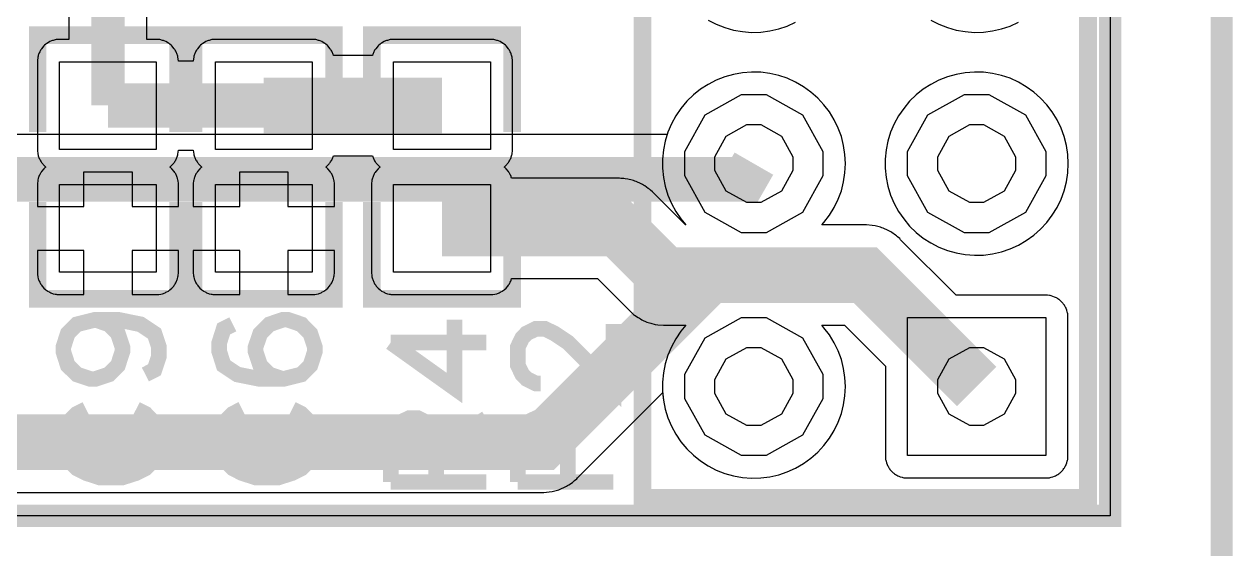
# Model space of a CAD drawing. Extents: x 0 to 5, y 0 to 2.5.
# Drawn here: x 3.919 to 4.484, y 0.56 to 0.805 of the extents above; entities that cross this region are included whole.
import ezdxf

# ---------------------------------------------------------------- set-up
doc = ezdxf.new("R2010")
doc.units = 0
doc.layers.get('0').update_dxf_attribs({"linetype": 'CONTINUOUS'})

msp = doc.modelspace()

# ---------------------------------------------------------------- linework, layer by layer
at = {"color": 5, "const_width": 0.010417}
msp.add_lwpolyline([(0.520833, 1.97917), (4.47917, 1.97917), (4.47917, 0.520833), (0.520833, 0.520833), (0.520833, 1.97917)], close=True, dxfattribs=at)
at = {"color": 1, "const_width": 0.010417}
msp.add_lwpolyline([(0.520833, 1.97917), (4.47917, 1.97917), (4.47917, 0.520833), (0.520833, 0.520833), (0.520833, 1.97917)], close=True, dxfattribs=at)
at = {"color": 6, "const_width": 0.010417}
msp.add_lwpolyline([(0.625, 1.875), (4.42708, 1.875), (4.42708, 0.574978), (0.625, 0.574978), (0.625, 1.875)], close=True, dxfattribs=at)
at = {"color": 5}
for points in [[(0.625, 0.574978), (0.625, 1.875), (4.42708, 1.875), (4.42708, 0.574978), (0.625, 0.574978)], [(4.3635, 0.696778), (4.36778, 0.696886), (4.37201, 0.697428), (4.37619, 0.698351), (4.38021, 0.699707), (4.38411, 0.701497), (4.38781, 0.703614), (4.39128, 0.706108), (4.39447, 0.708931), (4.39735, 0.712076), (4.39996, 0.71544), (4.40218, 0.719129), (4.40403, 0.722928), (4.40549, 0.726942), (4.40653, 0.731119), (4.40717, 0.735297), (4.40739, 0.739583), (4.40717, 0.743869), (4.40653, 0.748047), (4.40549, 0.752225), (4.40403, 0.756239), (4.40218, 0.760037), (4.39996, 0.763726), (4.39735, 0.76709), (4.39447, 0.770236), (4.39128, 0.773058), (4.38781, 0.775553), (4.38411, 0.777669), (4.38021, 0.77946), (4.37619, 0.780817), (4.37201, 0.781739), (4.36778, 0.782281), (4.3635, 0.782389), (4.35926, 0.782064), (4.35504, 0.781304), (4.35097, 0.780165), (4.34694, 0.778592), (4.34315, 0.776639), (4.33957, 0.77436), (4.33626, 0.771701), (4.33322, 0.768718), (4.33046, 0.765408), (4.32807, 0.761882), (4.32601, 0.758137), (4.32433, 0.754232), (4.32308, 0.750163), (4.32226, 0.745985), (4.32183, 0.741699), (4.32183, 0.737468), (4.32226, 0.733182), (4.32308, 0.729004), (4.32433, 0.724935), (4.32601, 0.721029), (4.32807, 0.717285), (4.33046, 0.713758), (4.33322, 0.710449), (4.33626, 0.707465), (4.33957, 0.704807), (4.34315, 0.702528), (4.34694, 0.700575), (4.35097, 0.699001), (4.35504, 0.697863), (4.35926, 0.697103), (4.3635, 0.696778)]]:
    msp.add_lwpolyline(points, close=True, dxfattribs=at)
at = {"color": 1}
for points in [[(0.625, 0.574978), (0.625, 1.875), (4.42708, 1.875), (4.42708, 0.574978), (0.625, 0.574978)], [(3.93571, 0.787164), (3.98096, 0.787164), (3.98096, 0.746257), (3.93571, 0.746257), (3.93571, 0.787164)], [(4.00863, 0.787164), (4.05387, 0.787164), (4.05387, 0.746257), (4.00863, 0.746257), (4.00863, 0.787164)], [(4.09196, 0.787164), (4.13721, 0.787164), (4.13721, 0.746257), (4.09196, 0.746257), (4.09196, 0.787164)], [(4.3635, 0.696778), (4.36778, 0.696886), (4.37201, 0.697428), (4.37619, 0.698351), (4.38021, 0.699707), (4.38411, 0.701497), (4.38781, 0.703614), (4.39128, 0.706108), (4.39447, 0.708931), (4.39735, 0.712076), (4.39996, 0.71544), (4.40218, 0.719129), (4.40403, 0.722928), (4.40549, 0.726942), (4.40653, 0.731119), (4.40717, 0.735297), (4.40739, 0.739583), (4.40717, 0.743869), (4.40653, 0.748047), (4.40549, 0.752225), (4.40403, 0.756239), (4.40218, 0.760037), (4.39996, 0.763726), (4.39735, 0.76709), (4.39447, 0.770236), (4.39128, 0.773058), (4.38781, 0.775553), (4.38411, 0.777669), (4.38021, 0.77946), (4.37619, 0.780817), (4.37201, 0.781739), (4.36778, 0.782281), (4.3635, 0.782389), (4.35926, 0.782064), (4.35504, 0.781304), (4.35097, 0.780165), (4.34694, 0.778592), (4.34315, 0.776639), (4.33957, 0.77436), (4.33626, 0.771701), (4.33322, 0.768718), (4.33046, 0.765408), (4.32807, 0.761882), (4.32601, 0.758137), (4.32433, 0.754232), (4.32308, 0.750163), (4.32226, 0.745985), (4.32183, 0.741699), (4.32183, 0.737468), (4.32226, 0.733182), (4.32308, 0.729004), (4.32433, 0.724935), (4.32601, 0.721029), (4.32807, 0.717285), (4.33046, 0.713758), (4.33322, 0.710449), (4.33626, 0.707465), (4.33957, 0.704807), (4.34315, 0.702528), (4.34694, 0.700575), (4.35097, 0.699001), (4.35504, 0.697863), (4.35926, 0.697103), (4.3635, 0.696778)], [(3.93571, 0.729818), (3.98096, 0.729818), (3.98096, 0.688857), (3.93571, 0.688857), (3.93571, 0.729818)], [(4.00863, 0.729818), (4.05387, 0.729818), (4.05387, 0.688857), (4.00863, 0.688857), (4.00863, 0.729818)], [(4.09196, 0.729818), (4.13721, 0.729818), (4.13721, 0.688857), (4.09196, 0.688857), (4.09196, 0.729818)], [(3.93576, 0.678386), (3.94706, 0.678386), (3.94706, 0.699056), (3.92535, 0.699056), (3.92535, 0.688368), (3.92546, 0.6875), (3.92551, 0.687121), (3.92557, 0.686686), (3.92578, 0.685818), (3.92594, 0.685439), (3.92606, 0.685004), (3.92622, 0.684625), (3.92643, 0.684244), (3.9266, 0.683865), (3.92681, 0.683485), (3.92708, 0.683106), (3.92731, 0.682781), (3.92757, 0.6824), (3.92839, 0.681424), (3.92936, 0.68061), (3.92974, 0.680339), (3.93007, 0.680067), (3.93083, 0.679633), (3.93121, 0.679471), (3.93158, 0.679254), (3.93197, 0.67909), (3.9324, 0.678982), (3.93278, 0.678819), (3.93365, 0.678603), (3.93408, 0.678549), (3.93446, 0.678494), (3.93533, 0.678386), (3.93576, 0.678386)], [(3.96962, 0.678386), (3.98133, 0.678386), (3.98178, 0.67844), (3.98215, 0.678494), (3.98301, 0.678603), (3.98389, 0.678819), (3.98426, 0.678982), (3.98469, 0.67909), (3.98508, 0.679254), (3.98546, 0.679471), (3.98583, 0.679633), (3.9866, 0.680067), (3.98693, 0.680339), (3.98731, 0.68061), (3.98828, 0.681424), (3.9891, 0.6824), (3.98936, 0.682781), (3.98958, 0.683106), (3.98986, 0.683485), (3.99007, 0.683865), (3.99024, 0.684244), (3.99046, 0.684625), (3.99061, 0.685004), (3.99072, 0.685439), (3.99089, 0.685818), (3.9911, 0.686686), (3.99115, 0.687121), (3.99121, 0.6875), (3.99132, 0.688368), (3.99132, 0.699056), (3.96962, 0.699056), (3.96962, 0.678386)], [(4.00868, 0.678386), (4.01997, 0.678386), (4.01997, 0.699056), (3.99826, 0.699056), (3.99826, 0.688368), (3.99837, 0.6875), (3.99843, 0.687121), (3.99849, 0.686686), (3.99869, 0.685818), (3.99886, 0.685439), (3.99897, 0.685004), (3.99914, 0.684625), (3.99935, 0.684244), (3.99951, 0.683865), (3.99972, 0.683485), (4, 0.683106), (4.00022, 0.682781), (4.00049, 0.6824), (4.00131, 0.681424), (4.00228, 0.68061), (4.00265, 0.680339), (4.00299, 0.680067), (4.00375, 0.679633), (4.00412, 0.679471), (4.0045, 0.679254), (4.00489, 0.67909), (4.00532, 0.678982), (4.00569, 0.678819), (4.00657, 0.678603), (4.007, 0.678549), (4.00738, 0.678494), (4.00825, 0.678386), (4.00868, 0.678386)], [(4.04254, 0.678386), (4.05425, 0.678386), (4.05469, 0.67844), (4.05507, 0.678494), (4.05593, 0.678603), (4.05681, 0.678819), (4.05718, 0.678982), (4.05761, 0.67909), (4.058, 0.679254), (4.05838, 0.679471), (4.05875, 0.679633), (4.05951, 0.680067), (4.05985, 0.680339), (4.06022, 0.68061), (4.06119, 0.681424), (4.06201, 0.6824), (4.06228, 0.682781), (4.0625, 0.683106), (4.06278, 0.683485), (4.06299, 0.683865), (4.06315, 0.684244), (4.06337, 0.684625), (4.06353, 0.685004), (4.06364, 0.685439), (4.06381, 0.685818), (4.06401, 0.686686), (4.06407, 0.687121), (4.06413, 0.6875), (4.06424, 0.688368), (4.06424, 0.699056), (4.04254, 0.699056), (4.04254, 0.678386)]]:
    msp.add_lwpolyline(points, close=True, dxfattribs=at)
at = {"color": 2, "const_width": 0.008333}
msp.add_lwpolyline([(4.20833, 1.20833), (4.41667, 1.20833), (4.41667, 0.583333), (4.20833, 0.583333), (4.20833, 1.20833)], close=True, dxfattribs=at)
at = {"color": 1}
for points, const_width in [([(3.95833, 0.766764), (3.95833, 0.822917), (3.91667, 0.864583), (3.91667, 0.9375), (3.9375, 0.958333), (3.95833, 0.958333)], 0.015625), ([(3.95833, 0.766764), (4.03125, 0.766764)], 0.020833), ([(4.11458, 0.766764), (4.03125, 0.766764)], 0.026042), ([(4.11458, 0.709256), (4.197, 0.709256), (4.21875, 0.6875), (4.3125, 0.6875), (4.36458, 0.635417)], 0.026042)]:
    msp.add_lwpolyline(points, dxfattribs=dict(at, const_width=const_width))
for points in [[(3.94011, 0.815375), (3.94011, 0.797635), (3.9349, 0.797635), (3.93446, 0.797581), (3.93408, 0.797526), (3.93278, 0.7972), (3.9324, 0.797092), (3.93197, 0.796929), (3.93121, 0.796604), (3.93007, 0.795953), (3.92974, 0.795736), (3.92936, 0.795464), (3.92871, 0.794922), (3.92839, 0.794596), (3.92731, 0.793294), (3.92708, 0.792914), (3.92681, 0.792589), (3.9266, 0.79221), (3.92643, 0.791829), (3.92622, 0.791396), (3.92606, 0.791015), (3.92594, 0.790636), (3.92578, 0.790201), (3.92567, 0.789768), (3.92557, 0.789387), (3.92535, 0.787651), (3.92535, 0.745822), (3.92557, 0.744086), (3.92567, 0.743653), (3.92578, 0.743272), (3.92594, 0.742839), (3.92606, 0.742458), (3.92622, 0.742025), (3.92643, 0.741644), (3.9266, 0.741265), (3.92681, 0.740886), (3.92708, 0.740506), (3.92731, 0.740181), (3.92757, 0.739854), (3.92785, 0.739475), (3.92811, 0.73915), (3.92871, 0.738553), (3.92936, 0.73801), (3.92904, 0.737793), (3.92871, 0.737468), (3.92839, 0.737196), (3.92731, 0.735894), (3.92708, 0.735514), (3.92681, 0.735135), (3.9266, 0.734754), (3.92643, 0.734375), (3.92622, 0.733996), (3.92606, 0.733615), (3.92594, 0.733182), (3.92578, 0.732801), (3.92557, 0.731933), (3.92551, 0.731554), (3.92535, 0.730251), (3.92535, 0.719564), (3.94706, 0.719564), (3.94706, 0.735786), (3.96962, 0.735786), (3.96962, 0.719564), (3.99132, 0.719564), (3.99132, 0.730251), (3.99115, 0.731554), (3.9911, 0.731933), (3.99089, 0.732801), (3.99072, 0.733182), (3.99061, 0.733615), (3.99046, 0.733996), (3.99024, 0.734375), (3.99007, 0.734754), (3.98986, 0.735135), (3.98958, 0.735514), (3.98936, 0.735894), (3.98828, 0.737196), (3.98796, 0.737468), (3.98763, 0.737793), (3.98731, 0.73801), (3.98796, 0.738553), (3.98856, 0.73915), (3.98882, 0.739475), (3.9891, 0.739854), (3.98936, 0.740181), (3.98958, 0.740506), (3.98986, 0.740886), (3.99007, 0.741265), (3.99024, 0.741644), (3.99046, 0.742025), (3.99061, 0.742458), (3.99072, 0.742839), (3.99089, 0.743272), (3.991, 0.743653), (3.9911, 0.744086), (3.99132, 0.745822), (3.99132, 0.745876), (3.99826, 0.745876), (3.99826, 0.745822), (3.99849, 0.744086), (3.99858, 0.743653), (3.99869, 0.743272), (3.99886, 0.742839), (3.99897, 0.742458), (3.99914, 0.742025), (3.99935, 0.741644), (3.99951, 0.741265), (3.99972, 0.740886), (4, 0.740506), (4.00022, 0.740181), (4.00049, 0.739854), (4.00076, 0.739475), (4.00103, 0.73915), (4.00163, 0.738553), (4.00228, 0.73801), (4.00196, 0.737793), (4.00163, 0.737468), (4.00131, 0.737196), (4.00022, 0.735894), (4, 0.735514), (3.99972, 0.735135), (3.99951, 0.734754), (3.99935, 0.734375), (3.99914, 0.733996), (3.99897, 0.733615), (3.99886, 0.733182), (3.99869, 0.732801), (3.99849, 0.731933), (3.99843, 0.731554), (3.99826, 0.730251), (3.99826, 0.719564), (4.01997, 0.719564), (4.01997, 0.735786), (4.04254, 0.735786), (4.04254, 0.719564), (4.06424, 0.719564), (4.06424, 0.730251), (4.06407, 0.731554), (4.06401, 0.731933), (4.06381, 0.732801), (4.06364, 0.733182), (4.06353, 0.733615), (4.06337, 0.733996), (4.06315, 0.734375), (4.06299, 0.734754), (4.06278, 0.735135), (4.0625, 0.735514), (4.06228, 0.735894), (4.06119, 0.737196), (4.06087, 0.737468), (4.06054, 0.737793), (4.06022, 0.73801), (4.06087, 0.738553), (4.06147, 0.73915), (4.06174, 0.739475), (4.06201, 0.739854), (4.06228, 0.740181), (4.0625, 0.740506), (4.06278, 0.740886), (4.06299, 0.741265), (4.06315, 0.741644), (4.06337, 0.742025), (4.06353, 0.742458), (4.06364, 0.742839), (4.06381, 0.743272), (4.08203, 0.743272), (4.08219, 0.742839), (4.08231, 0.742458), (4.08247, 0.742025), (4.08268, 0.741644), (4.08285, 0.741265), (4.08306, 0.740886), (4.08333, 0.740506), (4.08356, 0.740181), (4.08382, 0.739854), (4.0841, 0.739475), (4.08436, 0.73915), (4.08496, 0.738553), (4.08561, 0.73801), (4.08529, 0.737793), (4.08496, 0.737468), (4.08464, 0.737196), (4.08356, 0.735894), (4.08333, 0.735514), (4.08306, 0.735135), (4.08285, 0.734754), (4.08268, 0.734375), (4.08247, 0.733996), (4.08231, 0.733615), (4.08219, 0.733182), (4.08203, 0.732801), (4.08182, 0.731933), (4.08176, 0.731554), (4.0816, 0.730251), (4.0816, 0.688368), (4.08171, 0.6875), (4.08176, 0.687121), (4.08182, 0.686686), (4.08203, 0.685818), (4.08219, 0.685439), (4.08231, 0.685004), (4.08247, 0.684625), (4.08268, 0.684244), (4.08285, 0.683865), (4.08306, 0.683485), (4.08333, 0.683106), (4.08356, 0.682781), (4.08382, 0.6824), (4.08464, 0.681424), (4.08561, 0.68061), (4.08599, 0.680339), (4.08632, 0.680067), (4.08708, 0.679633), (4.08746, 0.679471), (4.08783, 0.679254), (4.08822, 0.67909), (4.08865, 0.678982), (4.08903, 0.678819), (4.0899, 0.678603), (4.09033, 0.678549), (4.09071, 0.678494), (4.09158, 0.678386), (4.13758, 0.678386), (4.13803, 0.67844), (4.1384, 0.678494), (4.13926, 0.678603), (4.14014, 0.678819), (4.14051, 0.678982), (4.14094, 0.67909), (4.14133, 0.679254), (4.14171, 0.679471), (4.14208, 0.679633), (4.14285, 0.680067), (4.14318, 0.680339), (4.14356, 0.68061), (4.14453, 0.681424), (4.14535, 0.6824), (4.14561, 0.682781), (4.14583, 0.683106), (4.14611, 0.683485), (4.14632, 0.683865), (4.14649, 0.684244), (4.14671, 0.684625), (4.14686, 0.685004), (4.14697, 0.685439), (4.14714, 0.685818), (4.14714, 0.685872), (4.18722, 0.685872), (4.20221, 0.670953), (4.20264, 0.670464), (4.20361, 0.669596), (4.20415, 0.669162), (4.20464, 0.668782), (4.20628, 0.667643), (4.20687, 0.667318), (4.20742, 0.666992), (4.20801, 0.666667), (4.21039, 0.665582), (4.21099, 0.665365), (4.21164, 0.665147), (4.21224, 0.664985), (4.21419, 0.664497), (4.2155, 0.664279), (4.2181, 0.664063), (4.22863, 0.664063), (4.22629, 0.661242), (4.2239, 0.657715), (4.22185, 0.653971), (4.22017, 0.650065), (4.21892, 0.645996), (4.2181, 0.641818), (4.21767, 0.637532), (4.21767, 0.633301), (4.2181, 0.629015), (4.21892, 0.624838), (4.22017, 0.620768), (4.22185, 0.616863), (4.2239, 0.613118), (4.22629, 0.609592), (4.22906, 0.606282), (4.2321, 0.603299), (4.2354, 0.60064), (4.23899, 0.598361), (4.24278, 0.596408), (4.24681, 0.594835), (4.25087, 0.593696), (4.2551, 0.592936), (4.25933, 0.592611), (4.26361, 0.592719), (4.26785, 0.593261), (4.27203, 0.594185), (4.27604, 0.59554), (4.27994, 0.597331), (4.28364, 0.599447), (4.28711, 0.601942), (4.29031, 0.604764), (4.29318, 0.60791), (4.29579, 0.611274), (4.29801, 0.614963), (4.29986, 0.618761), (4.30132, 0.622775), (4.30236, 0.626953), (4.303, 0.631131), (4.30322, 0.635417), (4.303, 0.639703), (4.30236, 0.643881), (4.30132, 0.648058), (4.29986, 0.652072), (4.29801, 0.655871), (4.29579, 0.65956), (4.29318, 0.662924), (4.29215, 0.664063), (4.30279, 0.664063), (4.32189, 0.644965), (4.32189, 0.602268), (4.322, 0.6014), (4.3221, 0.600965), (4.32221, 0.600586), (4.32243, 0.599718), (4.32275, 0.598958), (4.32292, 0.598525), (4.32314, 0.598144), (4.32335, 0.597819), (4.32357, 0.597439), (4.32383, 0.59706), (4.32406, 0.596733), (4.32433, 0.596408), (4.32465, 0.596083), (4.32493, 0.595757), (4.32525, 0.595486), (4.32557, 0.595161), (4.3259, 0.594889), (4.32622, 0.594672), (4.32661, 0.594401), (4.32699, 0.594185), (4.32731, 0.593967), (4.32769, 0.59375), (4.32813, 0.593588), (4.32889, 0.593261), (4.32975, 0.593044), (4.33014, 0.592936), (4.33057, 0.592828), (4.33143, 0.592719), (4.39774, 0.592719), (4.3986, 0.592828), (4.39903, 0.592936), (4.39942, 0.593044), (4.40028, 0.593261), (4.40104, 0.593588), (4.40147, 0.59375), (4.40186, 0.593967), (4.40218, 0.594185), (4.40256, 0.594401), (4.40294, 0.594672), (4.40326, 0.594889), (4.4036, 0.595161), (4.40392, 0.595486), (4.40424, 0.595757), (4.40451, 0.596083), (4.40483, 0.596408), (4.40511, 0.596733), (4.40533, 0.59706), (4.4056, 0.597439), (4.40582, 0.597819), (4.40603, 0.598144), (4.40625, 0.598525), (4.40642, 0.598958), (4.40674, 0.599718), (4.40696, 0.600586), (4.40707, 0.600965), (4.40717, 0.6014), (4.40728, 0.602268), (4.40728, 0.668565), (4.40717, 0.669433), (4.40707, 0.669868), (4.40696, 0.670247), (4.40674, 0.671115), (4.40642, 0.671875), (4.40625, 0.67231), (4.40603, 0.672689), (4.40582, 0.673014), (4.4056, 0.673394), (4.40533, 0.673774), (4.40511, 0.6741), (4.40483, 0.674425), (4.40451, 0.67475), (4.40424, 0.675076), (4.40392, 0.675347), (4.4036, 0.675672), (4.40326, 0.675944), (4.40294, 0.676161), (4.40256, 0.676432), (4.40218, 0.67665), (4.40186, 0.676867), (4.40147, 0.677083), (4.40104, 0.677246), (4.40028, 0.677572), (4.39942, 0.677789), (4.39903, 0.677897), (4.3986, 0.678006), (4.39774, 0.678114), (4.35504, 0.678114), (4.32904, 0.704047), (4.32861, 0.704536), (4.32764, 0.705404), (4.3271, 0.705838), (4.32661, 0.706218), (4.32497, 0.707357), (4.32438, 0.707682), (4.32383, 0.708008), (4.32324, 0.708333), (4.32086, 0.709418), (4.32026, 0.709636), (4.31961, 0.709853), (4.31901, 0.710015), (4.31706, 0.710504), (4.31575, 0.710721), (4.31315, 0.710938), (4.29215, 0.710938), (4.29318, 0.712076), (4.29579, 0.71544), (4.29801, 0.719129), (4.29986, 0.722928), (4.30132, 0.726942), (4.30236, 0.731119), (4.303, 0.735297), (4.30322, 0.739583), (4.303, 0.743869), (4.30236, 0.748047), (4.30132, 0.752225), (4.29986, 0.756239), (4.29801, 0.760037), (4.29579, 0.763726), (4.29318, 0.76709), (4.29031, 0.770236), (4.28711, 0.773058), (4.28364, 0.775553), (4.27994, 0.777669), (4.27604, 0.77946), (4.27203, 0.780817), (4.26785, 0.781739), (4.26361, 0.782281), (4.25933, 0.782389), (4.2551, 0.782064), (4.25087, 0.781304), (4.24681, 0.780165), (4.24278, 0.778592), (4.23899, 0.776639), (4.2354, 0.77436), (4.2321, 0.771701), (4.22906, 0.768718), (4.22629, 0.765408), (4.2239, 0.761882), (4.22185, 0.758137), (4.22017, 0.754232), (4.21892, 0.750163), (4.2181, 0.745985), (4.21767, 0.741699), (4.21767, 0.737468), (4.2181, 0.733182), (4.21892, 0.729004), (4.22017, 0.724935), (4.22185, 0.721029), (4.2239, 0.717285), (4.22629, 0.713758), (4.22863, 0.710938), (4.22846, 0.710938), (4.21306, 0.726346), (4.21208, 0.727214), (4.21153, 0.727647), (4.21104, 0.728028), (4.20942, 0.729167), (4.20882, 0.729492), (4.20828, 0.729818), (4.20768, 0.730143), (4.20529, 0.731228), (4.20469, 0.731446), (4.20404, 0.731662), (4.20344, 0.731825), (4.2015, 0.732314), (4.20019, 0.732531), (4.19954, 0.732585), (4.19889, 0.732693), (4.19824, 0.732693), (4.1976, 0.732747), (4.14714, 0.732747), (4.14714, 0.732801), (4.14697, 0.733182), (4.14686, 0.733615), (4.14671, 0.733996), (4.14649, 0.734375), (4.14632, 0.734754), (4.14611, 0.735135), (4.14583, 0.735514), (4.14561, 0.735894), (4.14453, 0.737196), (4.14421, 0.737468), (4.14388, 0.737793), (4.14356, 0.73801), (4.14421, 0.738553), (4.14481, 0.73915), (4.14507, 0.739475), (4.14535, 0.739854), (4.14561, 0.740181), (4.14583, 0.740506), (4.14611, 0.740886), (4.14632, 0.741265), (4.14649, 0.741644), (4.14671, 0.742025), (4.14686, 0.742458), (4.14697, 0.742839), (4.14714, 0.743272), (4.14725, 0.743653), (4.14735, 0.744086), (4.14757, 0.745822), (4.14757, 0.787651), (4.14735, 0.789387), (4.14725, 0.789768), (4.14714, 0.790201), (4.14697, 0.790636), (4.14686, 0.791015), (4.14671, 0.791396), (4.14649, 0.791829), (4.14632, 0.79221), (4.14611, 0.792589), (4.14583, 0.792914), (4.14561, 0.793294), (4.14453, 0.794596), (4.14421, 0.794922), (4.14356, 0.795464), (4.14318, 0.795736), (4.14285, 0.795953), (4.14171, 0.796604), (4.14094, 0.796929), (4.14051, 0.797092), (4.14014, 0.7972), (4.13883, 0.797526), (4.1384, 0.797581), (4.13803, 0.797635), (4.09115, 0.797635), (4.09071, 0.797581), (4.09033, 0.797526), (4.08903, 0.7972), (4.08865, 0.797092), (4.08822, 0.796929), (4.08746, 0.796604), (4.08632, 0.795953), (4.08599, 0.795736), (4.08561, 0.795464), (4.08496, 0.794922), (4.08464, 0.794596), (4.08356, 0.793294), (4.08333, 0.792914), (4.08306, 0.792589), (4.08285, 0.79221), (4.08268, 0.791829), (4.08247, 0.791396), (4.08231, 0.791015), (4.08219, 0.790636), (4.08203, 0.790201), (4.08203, 0.790147), (4.06381, 0.790147), (4.06381, 0.790201), (4.06364, 0.790636), (4.06353, 0.791015), (4.06337, 0.791396), (4.06315, 0.791829), (4.06299, 0.79221), (4.06278, 0.792589), (4.0625, 0.792914), (4.06228, 0.793294), (4.06119, 0.794596), (4.06087, 0.794922), (4.06022, 0.795464), (4.05985, 0.795736), (4.05951, 0.795953), (4.05838, 0.796604), (4.05761, 0.796929), (4.05718, 0.797092), (4.05681, 0.7972), (4.0555, 0.797526), (4.05507, 0.797581), (4.05469, 0.797635), (4.00782, 0.797635), (4.00738, 0.797581), (4.007, 0.797526), (4.00569, 0.7972), (4.00532, 0.797092), (4.00489, 0.796929), (4.00412, 0.796604), (4.00299, 0.795953), (4.00265, 0.795736), (4.00228, 0.795464), (4.00163, 0.794922), (4.00131, 0.794596), (4.00022, 0.793294), (4, 0.792914), (3.99972, 0.792589), (3.99951, 0.79221), (3.99935, 0.791829), (3.99914, 0.791396), (3.99897, 0.791015), (3.99886, 0.790636), (3.99869, 0.790201), (3.99858, 0.789768), (3.99849, 0.789387), (3.99826, 0.787651), (3.99826, 0.787543), (3.99132, 0.787543), (3.99132, 0.787651), (3.9911, 0.789387), (3.991, 0.789768), (3.99089, 0.790201), (3.99072, 0.790636), (3.99061, 0.791015), (3.99046, 0.791396), (3.99024, 0.791829), (3.99007, 0.79221), (3.98986, 0.792589), (3.98958, 0.792914), (3.98936, 0.793294), (3.98828, 0.794596), (3.98796, 0.794922), (3.98731, 0.795464), (3.98693, 0.795736), (3.9866, 0.795953), (3.98546, 0.796604), (3.98469, 0.796929), (3.98426, 0.797092), (3.98389, 0.7972), (3.98258, 0.797526), (3.98215, 0.797581), (3.98178, 0.797635), (3.97657, 0.797635), (3.97657, 0.823514)], [(4.23899, 0.806694), (4.24278, 0.804742), (4.24681, 0.803168), (4.25087, 0.802029), (4.2551, 0.801269), (4.25933, 0.800944), (4.26361, 0.801053), (4.26785, 0.801594), (4.27203, 0.802518), (4.27604, 0.803874), (4.27994, 0.805664)], [(4.34315, 0.806694), (4.34694, 0.804742), (4.35097, 0.803168), (4.35504, 0.802029), (4.35926, 0.801269), (4.3635, 0.800944), (4.3635, 0.800944), (4.36778, 0.801053), (4.37201, 0.801594), (4.37619, 0.802518), (4.38021, 0.803874), (4.38411, 0.805664)]]:
    msp.add_lwpolyline(points, dxfattribs=at)
at = {"color": 2}
for points, const_width in [([(3.99115, 0.754394), (3.99115, 0.799588), (3.92551, 0.799588), (3.92551, 0.754394)], 0.008202), ([(4.06407, 0.754394), (4.06407, 0.799588), (3.99843, 0.799588), (3.99843, 0.754394)], 0.008202), ([(4.1474, 0.754394), (4.1474, 0.799588), (4.08176, 0.799588), (4.08176, 0.754394)], 0.008202), ([(3.99115, 0.721679), (3.99115, 0.676432), (3.92551, 0.676432), (3.92551, 0.721679)], 0.008202), ([(4.06407, 0.721679), (4.06407, 0.676432), (3.99843, 0.676432), (3.99843, 0.721679)], 0.008202), ([(4.1474, 0.721679), (4.1474, 0.676432), (4.08176, 0.676432), (4.08176, 0.721679)], 0.008202), ([(3.95242, 0.666667), (3.95876, 0.664497), (3.963, 0.660211), (3.96511, 0.653862), (3.96511, 0.651747), (3.963, 0.64529), (3.95876, 0.64106), (3.95242, 0.638943), (3.95019, 0.638943), (3.94385, 0.64106), (3.93956, 0.64529), (3.9375, 0.651747), (3.9375, 0.653862), (3.93956, 0.660211), (3.94385, 0.664497), (3.95242, 0.666667), (3.963, 0.666667), (3.97364, 0.664497), (3.98008, 0.660211), (3.98221, 0.653862), (3.98221, 0.649576), (3.98008, 0.643229), (3.97586, 0.64106)], 0.007292), ([(4.01676, 0.664497), (4.01247, 0.662381), (4.01042, 0.655925), (4.01042, 0.651747), (4.01247, 0.64529), (4.01888, 0.64106), (4.02957, 0.638943), (4.04021, 0.638943), (4.04878, 0.64106), (4.053, 0.64529), (4.05512, 0.651747), (4.05512, 0.653862), (4.053, 0.660211), (4.04878, 0.664497), (4.04232, 0.666667), (4.04021, 0.666667), (4.03386, 0.664497), (4.02957, 0.660211), (4.0274, 0.653862), (4.0274, 0.651747), (4.02957, 0.64529), (4.03386, 0.64106), (4.04021, 0.638943)], 0.007292), ([(4.0906, 0.656033), (4.12044, 0.634711), (4.12044, 0.666667)], 0.007292), ([(4.16064, 0.636882), (4.15842, 0.636882), (4.15419, 0.638943), (4.15207, 0.641168), (4.15001, 0.6454), (4.15001, 0.653862), (4.15207, 0.658149), (4.15419, 0.660319), (4.15842, 0.662381), (4.16271, 0.662381), (4.16699, 0.660319), (4.17344, 0.656033), (4.19472, 0.634711), (4.19472, 0.664606)], 0.007292), ([(4.0906, 0.656033), (4.13531, 0.656033)], 0.007292), ([(3.94814, 0.624892), (3.94385, 0.622721), (3.93956, 0.618435), (3.9375, 0.614258), (3.9375, 0.60574), (3.93956, 0.601454), (3.94385, 0.597168), (3.94814, 0.594997), (3.95449, 0.592936), (3.96511, 0.592936), (3.97157, 0.594997), (3.97586, 0.597168), (3.98008, 0.601454), (3.98221, 0.60574), (3.98221, 0.614258), (3.98008, 0.618435), (3.97586, 0.622721), (3.97157, 0.624892)], 0.007292), ([(4.02106, 0.624892), (4.01676, 0.622721), (4.01247, 0.618435), (4.01042, 0.614258), (4.01042, 0.60574), (4.01247, 0.601454), (4.01676, 0.597168), (4.02106, 0.594997), (4.0274, 0.592936), (4.03803, 0.592936), (4.04449, 0.594997), (4.04878, 0.597168), (4.053, 0.601454), (4.05512, 0.60574), (4.05512, 0.614258), (4.053, 0.618435), (4.04878, 0.622721), (4.04449, 0.624892)], 0.007292), ([(4.0906, 0.590821), (4.0906, 0.610026), (4.09272, 0.616374), (4.09478, 0.618544), (4.09907, 0.620606), (4.10335, 0.620606), (4.10758, 0.618544), (4.10981, 0.616374), (4.11187, 0.610026), (4.11187, 0.590821)], 0.007292), ([(4.11187, 0.60574), (4.13531, 0.620606)], 0.007292), ([(4.15001, 0.590821), (4.15001, 0.610026), (4.15207, 0.616374), (4.15419, 0.618544), (4.15842, 0.620606), (4.16488, 0.620606), (4.16917, 0.618544), (4.17128, 0.616374), (4.17344, 0.610026), (4.17344, 0.590821)], 0.007292), ([(4.0906, 0.590821), (4.13531, 0.590821)], 0.007292), ([(4.15001, 0.590821), (4.19472, 0.590821)], 0.007292)]:
    msp.add_lwpolyline(points, dxfattribs=dict(at, const_width=const_width))
at = {"color": 5}
for points in [[(4.23899, 0.806694), (4.24278, 0.804742), (4.24681, 0.803168), (4.25087, 0.802029), (4.2551, 0.801269), (4.25933, 0.800944), (4.26361, 0.801053), (4.26785, 0.801594), (4.27203, 0.802518), (4.27604, 0.803874), (4.27994, 0.805664)], [(4.34315, 0.806694), (4.34694, 0.804742), (4.35097, 0.803168), (4.35504, 0.802029), (4.35926, 0.801269), (4.3635, 0.800944), (4.36778, 0.801053), (4.37201, 0.801594), (4.37619, 0.802518), (4.38021, 0.803874), (4.38411, 0.805664)], [(2.71354, 0.585938), (4.16211, 0.585938), (4.16471, 0.586154), (4.16601, 0.586372), (4.16797, 0.58686), (4.16857, 0.587022), (4.16922, 0.58724), (4.16982, 0.587457), (4.17219, 0.588542), (4.17279, 0.588867), (4.17333, 0.589193), (4.17393, 0.589518), (4.17557, 0.590657), (4.17606, 0.591037), (4.1766, 0.591471), (4.17757, 0.592339), (4.178, 0.592828), (4.21772, 0.632488), (4.2181, 0.629015), (4.21892, 0.624838), (4.22017, 0.620768), (4.22185, 0.616863), (4.2239, 0.613118), (4.22629, 0.609592), (4.22906, 0.606282), (4.2321, 0.603299), (4.2354, 0.60064), (4.23899, 0.598361), (4.24278, 0.596408), (4.24681, 0.594835), (4.25087, 0.593696), (4.2551, 0.592936), (4.25933, 0.592611), (4.26361, 0.592719), (4.26785, 0.593261), (4.27203, 0.594185), (4.27604, 0.59554), (4.27994, 0.597331), (4.28364, 0.599447), (4.28711, 0.601942), (4.29031, 0.604764), (4.29318, 0.60791), (4.29579, 0.611274), (4.29801, 0.614963), (4.29986, 0.618761), (4.30132, 0.622775), (4.30236, 0.626953), (4.303, 0.631131), (4.30322, 0.635417), (4.303, 0.639703), (4.30236, 0.643881), (4.30132, 0.648058), (4.29986, 0.652072), (4.29801, 0.655871), (4.29579, 0.65956), (4.29318, 0.662924), (4.29215, 0.664063), (4.30279, 0.664063), (4.32189, 0.644965), (4.32189, 0.602268), (4.322, 0.6014), (4.3221, 0.600965), (4.32221, 0.600586), (4.32243, 0.599718), (4.32275, 0.598958), (4.32292, 0.598525), (4.32314, 0.598144), (4.32335, 0.597819), (4.32357, 0.597439), (4.32383, 0.59706), (4.32406, 0.596733), (4.32433, 0.596408), (4.32465, 0.596083), (4.32493, 0.595757), (4.32525, 0.595486), (4.32557, 0.595161), (4.3259, 0.594889), (4.32622, 0.594672), (4.32661, 0.594401), (4.32699, 0.594185), (4.32731, 0.593967), (4.32769, 0.59375), (4.32813, 0.593588), (4.32889, 0.593261), (4.32975, 0.593044), (4.33014, 0.592936), (4.33057, 0.592828), (4.33143, 0.592719), (4.39774, 0.592719), (4.3986, 0.592828), (4.39903, 0.592936), (4.39942, 0.593044), (4.40028, 0.593261), (4.40104, 0.593588), (4.40147, 0.59375), (4.40186, 0.593967), (4.40218, 0.594185), (4.40256, 0.594401), (4.40294, 0.594672), (4.40326, 0.594889), (4.4036, 0.595161), (4.40392, 0.595486), (4.40424, 0.595757), (4.40451, 0.596083), (4.40483, 0.596408), (4.40511, 0.596733), (4.40533, 0.59706), (4.4056, 0.597439), (4.40582, 0.597819), (4.40603, 0.598144), (4.40625, 0.598525), (4.40642, 0.598958), (4.40674, 0.599718), (4.40696, 0.600586), (4.40707, 0.600965), (4.40717, 0.6014), (4.40728, 0.602268), (4.40728, 0.668565), (4.40717, 0.669433), (4.40707, 0.669868), (4.40696, 0.670247), (4.40674, 0.671115), (4.40642, 0.671875), (4.40625, 0.67231), (4.40603, 0.672689), (4.40582, 0.673014), (4.4056, 0.673394), (4.40533, 0.673774), (4.40511, 0.6741), (4.40483, 0.674425), (4.40451, 0.67475), (4.40424, 0.675076), (4.40392, 0.675347), (4.4036, 0.675672), (4.40326, 0.675944), (4.40294, 0.676161), (4.40256, 0.676432), (4.40218, 0.67665), (4.40186, 0.676867), (4.40147, 0.677083), (4.40104, 0.677246), (4.40028, 0.677572), (4.39942, 0.677789), (4.39903, 0.677897), (4.3986, 0.678006), (4.39774, 0.678114), (4.35504, 0.678114), (4.32904, 0.704047), (4.32861, 0.704536), (4.32764, 0.705404), (4.3271, 0.705838), (4.32661, 0.706218), (4.32497, 0.707357), (4.32438, 0.707682), (4.32383, 0.708008), (4.32324, 0.708333), (4.32086, 0.709418), (4.32026, 0.709636), (4.31961, 0.709853), (4.31901, 0.710015), (4.31706, 0.710504), (4.31575, 0.710721), (4.31315, 0.710938), (4.29215, 0.710938), (4.29318, 0.712076), (4.29579, 0.71544), (4.29801, 0.719129), (4.29986, 0.722928), (4.30132, 0.726942), (4.30236, 0.731119), (4.303, 0.735297), (4.30322, 0.739583), (4.303, 0.743869), (4.30236, 0.748047), (4.30132, 0.752225), (4.29986, 0.756239), (4.29801, 0.760037), (4.29579, 0.763726), (4.29318, 0.76709), (4.29031, 0.770236), (4.28711, 0.773058), (4.28364, 0.775553), (4.27994, 0.777669), (4.27604, 0.77946), (4.27203, 0.780817), (4.26785, 0.781739), (4.26361, 0.782281), (4.25933, 0.782389), (4.2551, 0.782064), (4.25087, 0.781304), (4.24681, 0.780165), (4.24278, 0.778592), (4.23899, 0.776639), (4.2354, 0.77436), (4.2321, 0.771701), (4.22906, 0.768718), (4.22629, 0.765408), (4.2239, 0.761882), (4.22185, 0.758137), (4.22017, 0.754232), (4.21983, 0.753147), (3.71463, 0.753147)]]:
    msp.add_lwpolyline(points, dxfattribs=at)
for points, const_width in [([(2.81353, 0.765625), (3.41249, 0.765625), (3.44586, 0.732314), (4.25624, 0.732314), (4.26042, 0.739583)], 0.020833), ([(2.54167, 0.760417), (2.5625, 0.760417), (2.71354, 0.609375), (4.16146, 0.609375), (4.23958, 0.6875), (4.3125, 0.6875), (4.36458, 0.635417)], 0.026042)]:
    msp.add_lwpolyline(points, dxfattribs=dict(at, const_width=const_width))
at = {"color": 254}
for points in [[(4.29269, 0.739583), (4.29269, 0.733886), (4.28321, 0.716797), (4.26611, 0.707303), (4.26042, 0.707303), (4.25467, 0.707303), (4.23757, 0.716797), (4.22814, 0.733886), (4.22814, 0.739583), (4.22814, 0.745335), (4.23757, 0.762424), (4.25467, 0.771864), (4.26042, 0.771864), (4.26611, 0.771864), (4.28321, 0.762424), (4.29269, 0.745335), (4.29269, 0.739583)], [(4.39686, 0.739583), (4.39686, 0.733886), (4.38737, 0.716797), (4.37028, 0.707303), (4.36458, 0.707303), (4.35883, 0.707303), (4.34174, 0.716797), (4.33231, 0.733886), (4.33231, 0.739583), (4.33231, 0.745335), (4.34174, 0.762424), (4.35883, 0.771864), (4.36458, 0.771864), (4.37028, 0.771864), (4.38737, 0.762424), (4.39686, 0.745335), (4.39686, 0.739583)], [(4.29269, 0.635417), (4.29269, 0.629719), (4.28321, 0.612631), (4.26611, 0.603136), (4.26042, 0.603136), (4.25467, 0.603136), (4.23757, 0.612631), (4.22814, 0.629719), (4.22814, 0.635417), (4.22814, 0.641168), (4.23757, 0.658257), (4.25467, 0.667697), (4.26042, 0.667697), (4.26611, 0.667697), (4.28321, 0.658257), (4.29269, 0.641168), (4.29269, 0.635417)], [(4.33231, 0.667697), (4.39686, 0.667697), (4.39686, 0.603136), (4.33231, 0.603136), (4.33231, 0.667697)]]:
    msp.add_lwpolyline(points, close=True, dxfattribs=at)
at = {"color": 250}
for points in [[(4.27865, 0.739583), (4.27865, 0.736382), (4.27328, 0.726725), (4.26361, 0.721354), (4.26042, 0.721354), (4.25717, 0.721354), (4.2475, 0.726725), (4.24219, 0.736382), (4.24219, 0.739583), (4.24219, 0.742839), (4.2475, 0.752496), (4.25717, 0.757813), (4.26042, 0.757813), (4.26361, 0.757813), (4.27328, 0.752496), (4.27865, 0.742839), (4.27865, 0.739583)], [(4.38282, 0.739583), (4.38282, 0.736382), (4.37744, 0.726725), (4.36778, 0.721354), (4.36458, 0.721354), (4.36133, 0.721354), (4.35167, 0.726725), (4.34636, 0.736382), (4.34636, 0.739583), (4.34636, 0.742839), (4.35167, 0.752496), (4.36133, 0.757813), (4.36458, 0.757813), (4.36778, 0.757813), (4.37744, 0.752496), (4.38282, 0.742839), (4.38282, 0.739583)], [(4.27865, 0.635417), (4.27865, 0.632215), (4.27328, 0.622558), (4.26361, 0.617188), (4.26042, 0.617188), (4.25717, 0.617188), (4.2475, 0.622558), (4.24219, 0.632215), (4.24219, 0.635417), (4.24219, 0.638672), (4.2475, 0.648329), (4.25717, 0.653646), (4.26042, 0.653646), (4.26361, 0.653646), (4.27328, 0.648329), (4.27865, 0.638672), (4.27865, 0.635417)], [(4.38282, 0.635417), (4.38282, 0.632215), (4.37744, 0.622558), (4.36778, 0.617188), (4.36458, 0.617188), (4.36133, 0.617188), (4.35167, 0.622558), (4.34636, 0.632215), (4.34636, 0.635417), (4.34636, 0.638672), (4.35167, 0.648329), (4.36133, 0.653646), (4.36458, 0.653646), (4.36778, 0.653646), (4.37744, 0.648329), (4.38282, 0.638672), (4.38282, 0.635417)]]:
    msp.add_lwpolyline(points, close=True, dxfattribs=at)

doc.saveas('drawing.dxf')
